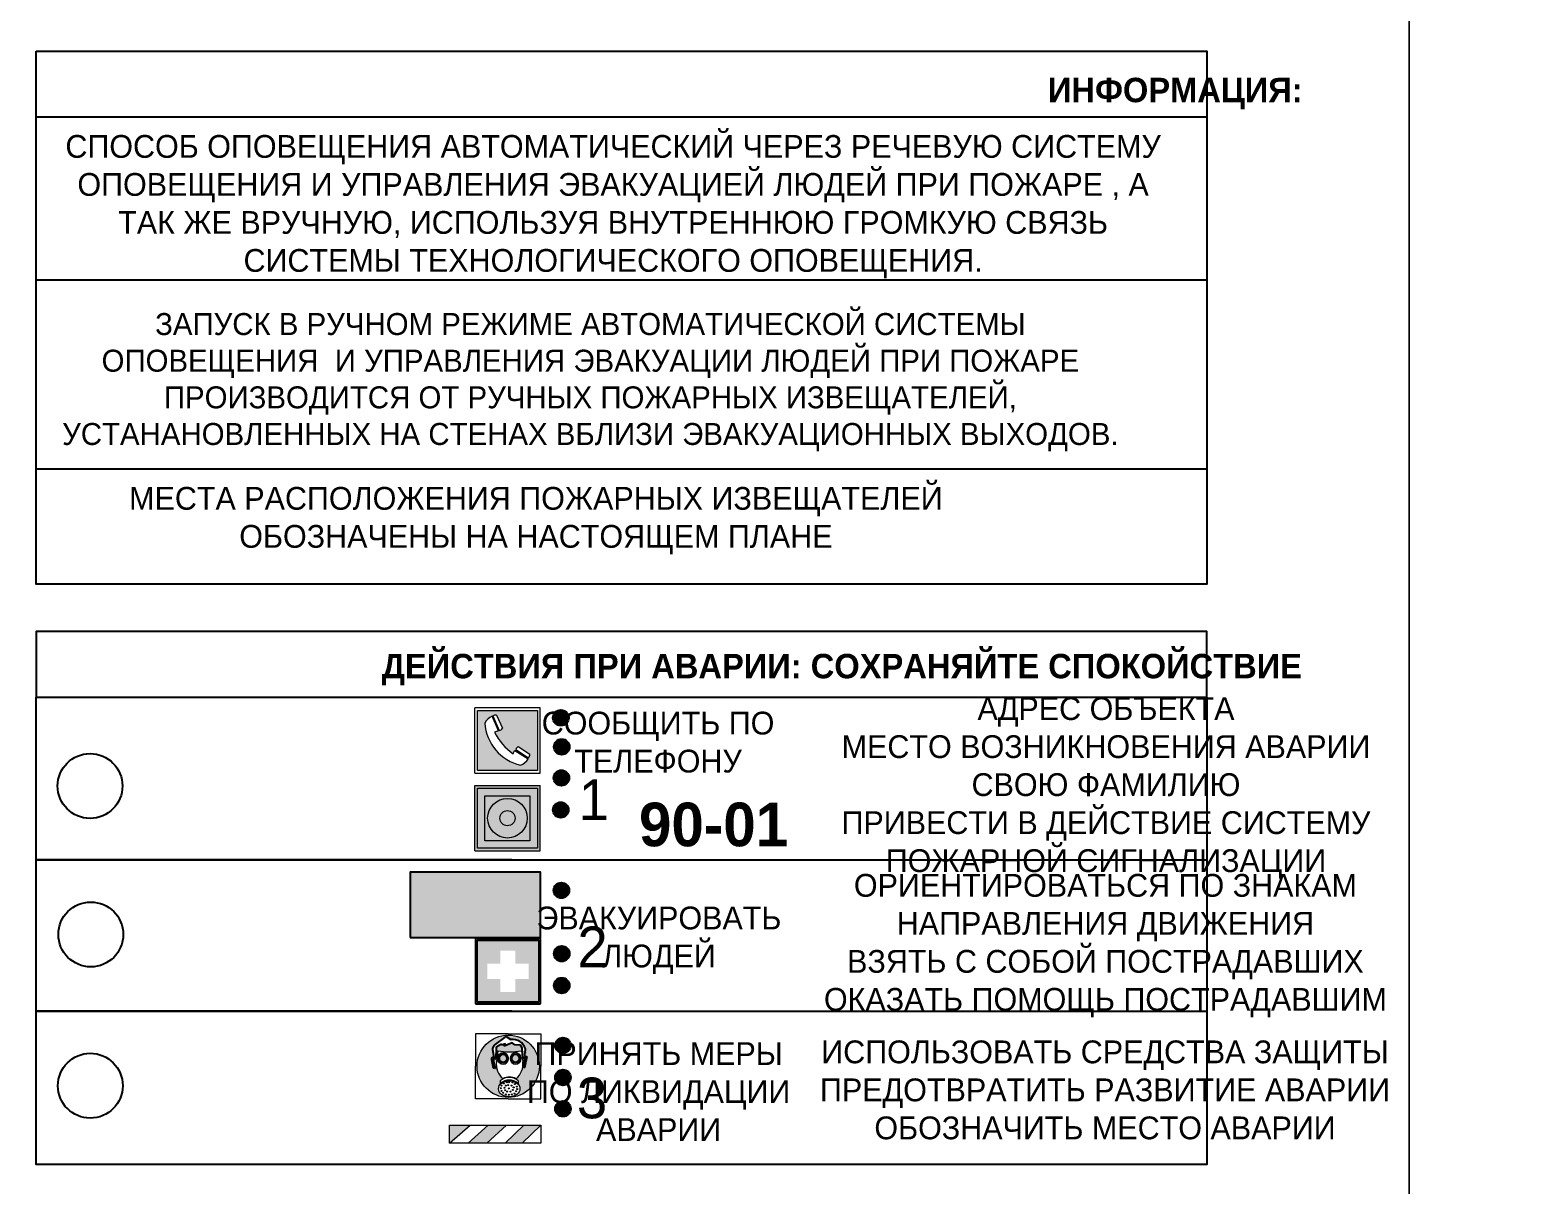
# Model space of a CAD drawing. Header units: millimetres. Extents: x 13810 to 67229, y 12374 to 21950.
# Drawn here: x 37015.7 to 37200, y 14648.2 to 14790 of the extents above; entities that cross this region are included whole.
import ezdxf

# ---------------------------------------------------------------- set-up
doc = ezdxf.new("R2010")
doc.units = ezdxf.units.MM
doc.styles.add('обычный', font='arial.ttf')

# ---------------------------------------------------------------- blocks, each defined once
blk = doc.blocks.new('A$C38D26F80')
h = blk.add_hatch(color=5)
h.dxf.hatch_style = 1
h.paths.add_polyline_path([(-8.77, -4.48, 1), (-0.19, -4.48, 1)])
h.paths.add_polyline_path([(-6.75, -3.58), (-6.75, -3.31), (-6.62, -3.22), (-6.5, -3.22), (-6.42, -3.3), (-6.39, -3.28), (-6.59, -2.23), (-6.59, -2.01), (-6.38, -1.58), (-4.76, -0.4), (-4.13, -0.79, -0.362848), (-2.1, -2.1, -0.201049), (-2.17, -2.48, 0.085434), (-2.26, -3.13), (-1.9, -3.16), (-2.25, -4.7), (-2.4, -4.59), (-2.43, -4.34), (-2.36, -4.34), (-2.14, -3.34), (-2.47, -3.42), (-2.58, -1.95), (-2.77, -1.58), (-3.58, -1.52), (-3.92, -1.26), (-5.05, -1.73), (-4.87, -1.39), (-5.41, -1.6), (-5.41, -1.46), (-6.13, -1.87), (-6.18, -3.5), (-6.56, -3.47), (-6.37, -4.59), (-6.16, -4.43), (-6.16, -4.66), (-6.36, -4.79), (-6.37, -4.8), (-6.51, -4.76)], flags=16)
h.paths.add_polyline_path([(-6.51, -4.76), (-6.36, -4.79), (-6.37, -4.8)], flags=0)
h.paths.add_polyline_path([(-5.92, -2.34, 0.089508), (-2.67, -2.35), (-2.48, -3.88, -0.268602), (-3.4, -6.18, 0.262449), (-5.2, -6.18, -0.268602), (-6.11, -3.88)], flags=16)
edge = h.paths.add_edge_path(flags=16)
edge.add_ellipse((-5.19, -3.41), major_axis=(0, 0.842), ratio=0.848992, start_angle=0, end_angle=360)
edge = h.paths.add_edge_path(flags=0)
edge.add_ellipse((-5.19, -3.39), major_axis=(0, 0.665), ratio=0.853798, start_angle=0, end_angle=360)
edge = h.paths.add_edge_path(flags=0)
edge.add_ellipse((-5.19, -3.4), major_axis=(0, 0.528), ratio=0.864094, start_angle=0, end_angle=360)
edge = h.paths.add_edge_path(flags=16)
edge.add_ellipse((-3.47, -3.4), major_axis=(0, 0.842), ratio=0.848992, start_angle=0, end_angle=360)
h.paths.add_polyline_path([(-3.13, -6.45), (-3.13, -6.84, 0.383174), (-5.57, -6.85), (-5.57, -6.49, -0.369952)], flags=16)
edge = h.paths.add_edge_path(flags=0)
edge.add_ellipse((-3.47, -3.39), major_axis=(0, 0.665), ratio=0.853798, start_angle=0, end_angle=360)
edge = h.paths.add_edge_path(flags=0)
edge.add_ellipse((-3.47, -3.4), major_axis=(0, 0.528), ratio=0.864094, start_angle=0, end_angle=360)
edge = h.paths.add_edge_path(flags=16)
edge.add_ellipse((-4.34, -7.57), major_axis=(-1.48, 0), ratio=0.744955, start_angle=0, end_angle=360)
h.paths.add_polyline_path([(-5.01, -6.85, -1), (-5.15, -6.85, -1)], flags=0)
h.paths.add_polyline_path([(-5.33, -7.14, -1), (-5.47, -7.14, -1)], flags=0)
h.paths.add_polyline_path([(-4.61, -6.71, -1), (-4.74, -6.71, -1)], flags=16)
h.paths.add_polyline_path([(-5.43, -7.51, -1), (-5.57, -7.51, -1)], flags=0)
h.paths.add_polyline_path([(-4.26, -6.67, -1), (-4.4, -6.67, -1)], flags=16)
h.paths.add_polyline_path([(-4.74, -7.14, -1), (-4.88, -7.14, -1)], flags=0)
h.paths.add_polyline_path([(-4.93, -7.43, -1), (-5.07, -7.43, -1)], flags=0)
h.paths.add_polyline_path([(-4.41, -7.07, -1), (-4.54, -7.07, -1)], flags=0)
h.paths.add_polyline_path([(-5.33, -7.87, -1), (-5.46, -7.87, -1)], flags=0)
h.paths.add_polyline_path([(-3.8, -6.71, -1), (-3.94, -6.71, -1)], flags=16)
h.paths.add_polyline_path([(-4.85, -7.78, -1), (-4.98, -7.78, -1)], flags=0)
h.paths.add_polyline_path([(-3.96, -7.14, -1), (-4.1, -7.14, -1)], flags=0)
h.paths.add_polyline_path([(-4.33, -7.53, -1), (-4.47, -7.53, -1)], flags=0)
h.paths.add_polyline_path([(-5.09, -8.12, -1), (-5.23, -8.12, -1)], flags=0)
h.paths.add_polyline_path([(-3.5, -6.94, -1), (-3.64, -6.94, -1)], flags=0)
h.paths.add_polyline_path([(-4.54, -7.97, -1), (-4.68, -7.97, -1)], flags=0)
h.paths.add_polyline_path([(-3.66, -7.39, -1), (-3.8, -7.39, -1)], flags=0)
h.paths.add_polyline_path([(-4.73, -8.35, -1), (-4.86, -8.35, -1)], flags=0)
h.paths.add_polyline_path([(-4.09, -7.96, -1), (-4.23, -7.96, -1)], flags=0)
h.paths.add_polyline_path([(-3.77, -7.74, -1), (-3.91, -7.74, -1)], flags=0)
h.paths.add_polyline_path([(-3.22, -7.27, -1), (-3.35, -7.27, -1)], flags=0)
h.paths.add_polyline_path([(-4.34, -8.4, -1), (-4.47, -8.4, -1)], flags=0)
h.paths.add_polyline_path([(-3.16, -7.61, -1), (-3.3, -7.61, -1)], flags=0)
h.paths.add_polyline_path([(-3.9, -8.35, -1), (-4.04, -8.35, -1)], flags=0)
h.paths.add_polyline_path([(-3.32, -7.91, -1), (-3.46, -7.91, -1)], flags=0)
h.paths.add_polyline_path([(-3.55, -8.23, -1), (-3.69, -8.23, -1)], flags=0)
at = {"color": 5, "lineweight": 5}
for p, q in [((-4.48, 0), (-8.96, 0)), ((-8.96, 0), (-8.96, -4.48)), ((-4.48, 0), (0, 0)), ((0, 0), (0, -4.48)), ((-6.59, -2.01), (-6.38, -1.58)), ((-6.59, -2.23), (-6.59, -2.01)), ((-6.38, -1.58), (-4.76, -0.4)), ((-6.13, -1.87), (-6.18, -3.5)), ((-5.41, -1.46), (-6.13, -1.87)), ((-4.87, -1.39), (-5.41, -1.6)), ((-5.41, -1.6), (-5.41, -1.46)), ((-3.92, -1.26), (-5.05, -1.73)), ((-5.05, -1.73), (-4.87, -1.39)), ((-4.76, -0.4), (-4.13, -0.79)), ((-3.58, -1.52), (-3.92, -1.26)), ((-2.77, -1.58), (-3.58, -1.52)), ((-2.58, -1.95), (-2.77, -1.58)), ((-2.47, -3.42), (-2.58, -1.95)), ((-6.75, -3.31), (-6.62, -3.22)), ((-6.75, -3.58), (-6.75, -3.31)), ((-6.51, -4.76), (-6.75, -3.58)), ((-6.62, -3.22), (-6.5, -3.22)), ((-6.39, -3.28), (-6.59, -2.23)), ((-6.18, -3.5), (-6.56, -3.47)), ((-6.56, -3.47), (-6.37, -4.59)), ((-6.5, -3.22), (-6.42, -3.3)), ((-6.42, -3.3), (-6.39, -3.28)), ((-5.92, -2.34), (-6.11, -3.88)), ((-2.67, -2.34), (-2.48, -3.88)), ((-2.14, -3.34), (-2.47, -3.42)), ((-2.36, -4.34), (-2.14, -3.34)), ((-1.9, -3.16), (-2.26, -3.13)), ((-2.25, -4.7), (-1.9, -3.16)), ((-8.96, -8.96), (-8.96, -4.48)), ((-6.37, -4.8), (-6.51, -4.76)), ((-6.37, -4.59), (-6.16, -4.43)), ((-6.16, -4.66), (-6.37, -4.8)), ((-6.16, -4.43), (-6.16, -4.66)), ((-2.43, -4.34), (-2.4, -4.59)), ((-2.43, -4.34), (-2.36, -4.34)), ((-2.4, -4.59), (-2.25, -4.7)), ((0, -8.96), (0, -4.48)), ((-5.57, -6.49), (-5.57, -6.85)), ((-3.13, -6.45), (-3.13, -6.84)), ((-4.48, -8.96), (-8.96, -8.96)), ((-4.48, -8.96), (0, -8.96))]:
    blk.add_line(p, q, dxfattribs=at)
at = {"color": 5}
for p, q in [((-6.59, -2.01), (-6.38, -1.58)), ((-6.59, -2.23), (-6.59, -2.01)), ((-6.38, -1.58), (-4.76, -0.4)), ((-6.13, -1.87), (-6.18, -3.5)), ((-5.41, -1.46), (-6.13, -1.87)), ((-4.87, -1.39), (-5.41, -1.6)), ((-5.41, -1.6), (-5.41, -1.46)), ((-3.92, -1.26), (-5.05, -1.73)), ((-5.05, -1.73), (-4.87, -1.39)), ((-4.76, -0.4), (-4.13, -0.79)), ((-3.58, -1.52), (-3.92, -1.26)), ((-2.77, -1.58), (-3.58, -1.52)), ((-2.58, -1.95), (-2.77, -1.58)), ((-2.47, -3.42), (-2.58, -1.95)), ((-6.75, -3.31), (-6.62, -3.22)), ((-6.75, -3.58), (-6.75, -3.31)), ((-6.51, -4.76), (-6.75, -3.58)), ((-6.62, -3.22), (-6.5, -3.22)), ((-6.39, -3.28), (-6.59, -2.23)), ((-6.18, -3.5), (-6.56, -3.47)), ((-6.56, -3.47), (-6.37, -4.59)), ((-6.5, -3.22), (-6.42, -3.3)), ((-6.42, -3.3), (-6.39, -3.28)), ((-2.14, -3.34), (-2.47, -3.42)), ((-2.36, -4.34), (-2.14, -3.34)), ((-2.26, -3.13), (-1.9, -3.16)), ((-1.9, -3.16), (-2.25, -4.7)), ((-6.37, -4.8), (-6.51, -4.76)), ((-6.36, -4.79), (-6.51, -4.76)), ((-6.37, -4.59), (-6.16, -4.43)), ((-6.16, -4.66), (-6.37, -4.8)), ((-6.16, -4.66), (-6.36, -4.79)), ((-6.16, -4.43), (-6.16, -4.66)), ((-2.4, -4.59), (-2.43, -4.34)), ((-2.43, -4.34), (-2.36, -4.34)), ((-2.25, -4.7), (-2.4, -4.59))]:
    blk.add_line(p, q, dxfattribs=at)
at = {"color": 5, "lineweight": 5}
for centre, radius in [((-4.48, -4.48), 4.29), ((-5.5, -7.51), 0.0678), ((-5.4, -7.14), 0.0678), ((-5.4, -7.87), 0.0678), ((-5.16, -8.12), 0.0678), ((-5.08, -6.85), 0.0678), ((-5, -7.43), 0.0678), ((-4.91, -7.78), 0.0678), ((-4.81, -7.14), 0.0678), ((-4.67, -6.71), 0.0678), ((-4.61, -7.97), 0.0678), ((-4.47, -7.07), 0.0678), ((-4.4, -7.53), 0.0678), ((-4.33, -6.67), 0.0678), ((-4.16, -7.96), 0.0678), ((-4.03, -7.14), 0.0678), ((-3.87, -6.71), 0.0678), ((-3.84, -7.74), 0.0678), ((-3.73, -7.39), 0.0678), ((-3.62, -8.23), 0.0678), ((-3.57, -6.94), 0.0678), ((-3.39, -7.91), 0.0678), ((-3.28, -7.27), 0.0678), ((-3.23, -7.61), 0.0678), ((-4.79, -8.35), 0.0678), ((-4.4, -8.4), 0.0678), ((-3.97, -8.35), 0.0678)]:
    blk.add_circle(centre, radius, dxfattribs=at)
at = {"color": 5}
for centre, radius, start, end in [((-3.89, -2.66), 1.88, 17.387, 97.1599), ((-0.35, -3.07), 1.91, 162.2553, 181.7878), ((-2.6, -2.2), 0.511, 326.3906, 11.8614)]:
    blk.add_arc(centre, radius, start, end, dxfattribs=at)
at = {"color": 5, "lineweight": 5}
for centre, radius, start, end in [((-3.66, -4.24), 2.47, 171.573, 231.7124), ((-4.28, 6.66), 9.15, 259.6987, 280.1569), ((-4.93, -4.24), 2.47, 308.2876, 8.427), ((-0.47, -3.05), 1.79, 161.5846, 182.4584), ((-2.6, -2.2), 0.513, 326.4781, 11.7739), ((-4.33, -7.88), 1.87, 50.358, 131.5662), ((-4.3, -7.78), 1.83, 60.5889, 119.4111), ((-4.34, -8.2), 1.82, 48.4943, 132.3565)]:
    blk.add_arc(centre, radius, start, end, dxfattribs=at)
for centre, major_axis, ratio in [((-5.19, -3.41), (0, 0.842), 0.848992), ((-5.19, -3.39), (0, 0.665), 0.853798), ((-5.19, -3.4), (0, 0.528), 0.864094), ((-3.47, -3.4), (0, 0.842), 0.848992), ((-3.47, -3.39), (0, 0.665), 0.853798), ((-3.47, -3.4), (0, 0.528), 0.864094), ((-4.34, -7.57), (-1.48, 0), 0.744955)]:
    blk.add_ellipse(centre, major_axis=major_axis, ratio=ratio, dxfattribs=at)
blk = doc.blocks.new('A$C47DD6509')
at = {"lineweight": 5}
for points in [[(-8.69, 0), (-11.19, 0), (-11.19, -2.22)], [(-4.22, 0), (-6.45, 0), (-8.91, -2.22), (-6.61, -2.22)], [(0, 0), (-2.09, 0), (-4.36, -2.22), (-2.29, -2.22)]]:
    blk.add_hatch(color=242, dxfattribs=at).paths.add_polyline_path(points)
at = {"color": 242, "lineweight": 5}
for p, q in [((-11.19, -2.22), (-8.69, 0)), ((-11.19, -2.22), (-11.19, 0)), ((-11.19, 0), (-8.69, 0)), ((-11.19, 0), (0, 0)), ((-8.91, -2.22), (-6.45, 0)), ((-6.61, -2.22), (-4.22, 0)), ((-4.36, -2.22), (-2.09, 0)), ((-2.29, -2.22), (0, 0)), ((0, 0), (0, -2.22)), ((0, -2.22), (-11.19, -2.22))]:
    blk.add_line(p, q, dxfattribs=at)
blk = doc.blocks.new('A$C32E8229D')
at = {"true_color": 0xffffff}
blk.add_hatch(color=7, dxfattribs=at).paths.add_polyline_path([(0, 0), (0, -8), (16, -8), (16, 0)])
h = blk.add_hatch(color=126)
h.paths.add_polyline_path([(0.2, -0.2), (15.8, -0.2), (15.8, -7.8), (0.2, -7.8)])
h.paths.add_polyline_path([(13.49, -2.05), (12.08, -2.05), (11.37, -2.63, 0.162397), (11.29, -2.84), (11.29, -3.63), (10.35, -3.63), (10.35, -4.05), (11.68, -4.05), (11.68, -3.48), (12.26, -4.28), (11.29, -5.1), (11.29, -6.78), (11.85, -6.78), (11.85, -5.44), (12.8, -4.64), (12.8, -5.94), (14.46, -5.94), (14.46, -5.39), (13.45, -5.39), (13.45, -3.97), (12.46, -2.59), (13.15, -2.59), (13.69, -3.34), (14.18, -3)], flags=16)
h.paths.add_polyline_path([(10.74, -1.82, 1), (11.8, -1.82, 1)], flags=16)
h.paths.add_polyline_path([(9.39, -3.59), (5.99, -3.59), (6.56, -3.03), (5.91, -3.03), (5.1, -3.83), (5.91, -4.64), (6.56, -4.64), (5.99, -4.09), (9.39, -4.09)], flags=16)
h.paths.add_polyline_path([(4.29, -1.08), (1.72, -1.08), (1.72, -6.6), (4.29, -6.6)], flags=16)
at = {"color": 126}
blk.add_lwpolyline([(16, -8), (0, -8), (0, 0), (16, 0)], close=True, dxfattribs=at)
blk = doc.blocks.new('A$C18900ED3')
h = blk.add_hatch(color=126)
h.paths.add_polyline_path([(-0.18, -0.18), (-7.02, -0.18), (-7.02, -7.02), (-0.18, -7.02)])
h.paths.add_polyline_path([(-5.89, -4.46), (-5.89, -2.77), (-4.46, -2.77), (-4.46, -1.31), (-2.77, -1.31), (-2.77, -2.77), (-1.33, -2.77), (-1.33, -4.46), (-2.77, -4.46), (-2.77, -5.89), (-4.46, -5.89), (-4.46, -4.46)], flags=16)
at = {"color": 126}
for p, q in [((-7.2, 0), (-7.2, -7.2)), ((0, 0), (-7.2, 0)), ((0, -7.2), (0, 0)), ((-7.02, -7.02), (-7.02, -0.18)), ((-7.02, -0.18), (-0.18, -0.18)), ((-0.18, -0.18), (-0.18, -7.02)), ((-7.2, -7.2), (0, -7.2)), ((-0.18, -7.02), (-7.02, -7.02))]:
    blk.add_line(p, q, dxfattribs=at)
blk = doc.blocks.new('A$C456E1F9C')
at = {"lineweight": 5}
h = blk.add_hatch(color=242, dxfattribs=at)
h.paths.add_polyline_path([(0.51, -1.47), (0.51, -13.26), (12.29, -13.26), (12.29, -1.47)])
h.paths.add_polyline_path([(5.42, -4.95, -0.254479), (4.78, -5.4), (3.52, -2.53, -0.209735), (4.23, -2.4)], flags=16)
h.paths.add_polyline_path([(8.53, -8.6), (10.87, -10.17), (10.54, -10.76), (8.03, -9.13, -0.192251)], flags=16)
h.paths.add_polyline_path([(4.61, -5.49, 0.005518), (3.87, -5.72, 0.128647), (7.49, -10.01, 0.00809), (7.83, -9.33), (10.47, -10.97, -0.16736), (8.99, -12.25, -0.327862), (1.95, -3.95, -0.166952), (3.36, -2.62)], flags=16)
at = {"color": 242, "lineweight": 5}
for p, q in [((0, -13.77), (0, -0.97)), ((12.8, -0.97), (0, -0.97)), ((4.61, -5.49), (3.36, -2.62)), ((3.52, -2.53), (4.78, -5.4)), ((4.23, -2.4), (5.42, -4.95)), ((12.8, -13.77), (12.8, -0.97)), ((10.81, -10.12), (8.53, -8.6)), ((7.83, -9.33), (10.47, -10.97)), ((8.03, -9.13), (10.54, -10.76)), ((10.54, -10.76), (10.8, -10.3)), ((10.8, -10.3), (10.81, -10.12)), ((0, -13.77), (12.8, -13.77))]:
    blk.add_line(p, q, dxfattribs=at)
blk.add_lwpolyline([(0.51, -1.47), (12.29, -1.47), (12.29, -13.26), (0.51, -13.26)], close=True, dxfattribs=at)
for centre, radius, start, end in [((4.59, -5.34), 2.99, 114.2845, 152.1974), ((4.02, -3.27), 0.891, 76.3284, 123.7092), ((11.12, -3.31), 9.19, 183.9915, 256.6009), ((14.98, -39.1), 35.17, 107.1487, 108.4135), ((13.86, -0.94), 11.08, 205.5536, 234.8762), ((4.68, -4.59), 0.824, 276.9621, 334.0723), ((8.94, -9.5), 0.989, 114.4092, 157.9388), ((-13.31, 0.8), 23.44, 332.5487, 334.4027), ((7.87, -9.46), 3, 291.9291, 329.9329)]:
    blk.add_arc(centre, radius, start, end, dxfattribs=at)
blk = doc.blocks.new('A$C54414219')
at = {"true_color": 0xffffff}
h = blk.add_hatch(color=7, dxfattribs=at)
h.paths.add_polyline_path([(2.39, -9.45), (2.39, -18.3), (11.23, -18.3), (11.23, -9.45)], flags=0)
h.paths.add_polyline_path([(10.71, -13.87, -1), (2.92, -13.87, -1)], flags=0)
h.paths.add_polyline_path([(8.3, -13.87, -1), (5.33, -13.87, -1)], flags=0)
h.paths.add_polyline_path([(0.41, -7.47), (0.41, -20.27), (13.21, -20.27), (13.21, -7.47)])
h.paths.add_polyline_path([(0.92, -19.77), (12.71, -19.77), (12.71, -7.98), (0.92, -7.98)], flags=16)
h.paths.add_polyline_path([(11.23, -9.45), (11.23, -18.3), (2.39, -18.3), (2.39, -9.45)], flags=0)
at = {"lineweight": 5}
h = blk.add_hatch(color=242, dxfattribs=at)
h.paths.add_polyline_path([(12.71, -7.98), (0.92, -7.98), (0.92, -19.77), (12.71, -19.77)])
h.paths.add_polyline_path([(11.23, -18.3), (2.39, -18.3), (2.39, -9.45), (11.23, -9.45)], flags=16)
h.paths.add_polyline_path([(10.71, -13.87, -1), (2.92, -13.87, -1)], flags=0)
h.paths.add_polyline_path([(8.3, -13.87, -1), (5.33, -13.87, -1)], flags=0)
at = {"true_color": 0xffffff}
h = blk.add_hatch(color=7, dxfattribs=at)
h.paths.add_polyline_path([(2.39, -9.45), (2.39, -18.3), (11.23, -18.3), (11.23, -9.45)])
h.paths.add_polyline_path([(10.71, -13.87, -1), (2.92, -13.87, -1)], flags=16)
h.paths.add_polyline_path([(8.3, -13.87, -1), (5.33, -13.87, -1)], flags=0)
at = {"lineweight": 5}
h = blk.add_hatch(color=242, dxfattribs=at)
h.paths.add_polyline_path([(2.92, -13.87, 1), (10.71, -13.87, 1)])
h.paths.add_polyline_path([(8.3, -13.87, -1), (5.33, -13.87, -1)], flags=16)
at = {"color": 242, "lineweight": 5}
for p, q in [((0.41, -20.27), (0.41, -7.47)), ((0.41, -7.47), (13.21, -7.47)), ((0.41, -7.47), (13.21, -7.47)), ((13.21, -20.27), (13.21, -7.47)), ((0.41, -20.27), (13.21, -20.27))]:
    blk.add_line(p, q, dxfattribs=at)
for points in [[(0.92, -7.98), (12.71, -7.98), (12.71, -19.77), (0.92, -19.77)], [(2.39, -9.45), (11.23, -9.45), (11.23, -18.3), (2.39, -18.3)]]:
    blk.add_lwpolyline(points, close=True, dxfattribs=at)
for radius in [3.89, 1.49]:
    blk.add_circle((6.81, -13.87), radius, dxfattribs=at)

msp = doc.modelspace()

# ---------------------------------------------------------------- hatches: boundary and pattern name
at = {"lineweight": 0}
h = msp.add_hatch(color=256, dxfattribs=at)
h.dxf.hatch_style = 1
h.paths.add_polyline_path([(37079.92, 14705.58, 1), (37081.85, 14705.58, 1)])
h = msp.add_hatch(color=256, dxfattribs=at)
h.dxf.hatch_style = 1
h.paths.add_polyline_path([(37080.02, 14702, 1), (37081.95, 14702, 1)])
h = msp.add_hatch(color=256, dxfattribs=at)
h.dxf.hatch_style = 1
h.paths.add_polyline_path([(37079.98, 14698.19, 1), (37081.92, 14698.19, 1)])
h = msp.add_hatch(color=256, dxfattribs=at)
h.dxf.hatch_style = 1
h.paths.add_polyline_path([(37079.9, 14694.26, 1), (37081.83, 14694.26, 1)])
h = msp.add_hatch(color=256, dxfattribs=at)
h.dxf.hatch_style = 1
h.paths.add_polyline_path([(37079.99, 14684.38, 1), (37081.92, 14684.38, 1)])
h = msp.add_hatch(color=256, dxfattribs=at)
h.dxf.hatch_style = 1
h.paths.add_polyline_path([(37080.03, 14676.6, 1), (37081.96, 14676.6, 1)])
h = msp.add_hatch(color=256, dxfattribs=at)
h.dxf.hatch_style = 1
h.paths.add_polyline_path([(37080.02, 14672.69, 1), (37081.95, 14672.69, 1)])
h = msp.add_hatch(color=256, dxfattribs=at)
h.dxf.hatch_style = 1
h.paths.add_polyline_path([(37080.18, 14665.34, 1), (37082.11, 14665.34, 1)])
h = msp.add_hatch(color=256, dxfattribs=at)
h.dxf.hatch_style = 1
h.paths.add_polyline_path([(37080.17, 14661.4, 1), (37082.1, 14661.4, 1)])
h = msp.add_hatch(color=256, dxfattribs=at)
h.dxf.hatch_style = 1
h.paths.add_polyline_path([(37080.17, 14657.56, 1), (37082.11, 14657.56, 1)])

# ---------------------------------------------------------------- linework, layer by layer
at = {"color": 126, "lineweight": 0, "true_color": 0x008754}
for points in [[(36585.05, 14942.64), (37185.05, 14942.64), (37185.05, 14547.64), (36585.05, 14547.64)], [(36585.05, 14942.64), (37185.05, 14942.64), (37185.05, 14547.64), (36585.05, 14547.64)], [(36585.05, 14942.64), (37185.05, 14942.64), (37185.05, 14547.64), (36585.05, 14547.64)], [(36585.05, 14942.64), (37185.05, 14942.64), (37185.05, 14547.64), (36585.05, 14547.64)], [(37185.05, 14942.64), (37785.05, 14942.64), (37785.05, 14547.64), (37185.05, 14547.64)], [(37185.05, 14942.64), (37785.05, 14942.64), (37785.05, 14547.64), (37185.05, 14547.64)], [(37185.05, 14942.64), (37785.05, 14942.64), (37785.05, 14547.64), (37185.05, 14547.64)], [(37185.05, 14942.64), (37785.05, 14942.64), (37785.05, 14547.64), (37185.05, 14547.64)]]:
    msp.add_lwpolyline(points, close=True, dxfattribs=at)
at = {"color": 0}
msp.add_lwpolyline([(37016.44, 14787.43), (37160.21, 14787.43), (37160.21, 14721.98), (37016.44, 14721.98)], close=True, dxfattribs=at)
for points in [[(37016.44, 14779.38), (37160.21, 14779.38)], [(37016.44, 14759.38), (37160.21, 14759.38)], [(37016.44, 14736.13), (37160.21, 14736.13)]]:
    msp.add_lwpolyline(points, dxfattribs=at)
for points in [[(37016.44, 14708.12), (37160.21, 14708.12), (37160.21, 14716.17), (37016.44, 14716.17)], [(37016.44, 14708.12), (37160.21, 14708.12), (37160.21, 14650.72), (37016.44, 14650.72)]]:
    msp.add_lwpolyline(points, close=True)
for points in [[(37074.86, 14688.13), (37016.44, 14688.13), (37160.21, 14688.13)], [(37074.86, 14669.55), (37016.44, 14669.55), (37160.21, 14669.55)]]:
    msp.add_lwpolyline(points)
for centre, radius in [((37080.88, 14705.58), 0.966), ((37080.99, 14702), 0.966), ((37023.07, 14697.2), 3.98), ((37080.95, 14698.19), 0.966), ((37080.87, 14694.26), 0.966), ((37080.95, 14684.38), 0.966), ((37023.16, 14678.97), 3.98), ((37080.99, 14676.6), 0.966), ((37080.99, 14672.69), 0.966), ((37081.14, 14665.34), 0.966), ((37023.1, 14660.39), 3.98), ((37081.14, 14661.4), 0.966), ((37081.14, 14657.56), 0.966)]:
    msp.add_circle(centre, radius)

# ---------------------------------------------------------------- block references
for name, p, xscale, yscale, zscale in [('A$C456E1F9C', (37070.33, 14707.4), 0.625, 0.625, 0.625), ('A$C54414219', (37070.07, 14701.91), 0.625, 0.625, 0.625), ('A$C18900ED3', (37078.39, 14678.45), 1.111111111007631, 1.111111111007631, 1.111111111007631), ('A$C38D26F80', (37078.42, 14666.78), 0.8928571427240968, 0.8928571427240968, 0.8928571427240968)]:
    msp.add_blockref(name, p, dxfattribs=dict(xscale=xscale, yscale=yscale, zscale=zscale))
at = {"xscale": -1}
msp.add_blockref('A$C32E8229D', (37078.39, 14686.6), dxfattribs=at)
at = {"color": 242, "true_color": 0xc1121c}
msp.add_blockref('A$C47DD6509', (37078.42, 14655.56), dxfattribs=at)

# ---------------------------------------------------------------- texts
at = {"lineweight": 0, "attachment_point": 5, "style": 'обычный'}
for s, insert, char_height, width in [('{\\fProxima Nova Rg|b1|i0|c204|p2;ИНФОРМАЦИЯ:\\H1.1997x; }', (37156.34, 14782.24), 3, 175.1736), ('{\\fProxima Nova Rg|b0|i0|c204|p2;СПОСОБ ОПОВЕЩЕНИЯ АВТОМАТИЧЕСКИЙ ЧЕРЕЗ РЕЧЕВУЮ СИСТЕМУ ОПОВЕЩЕНИЯ И УПРАВЛЕНИЯ ЭВАКУАЦИЕЙ ЛЮДЕЙ ПРИ ПОЖАРЕ , А ТАК ЖЕ ВРУЧНУЮ, ИСПОЛЬЗУЯ ВНУТРЕННЮЮ ГРОМКУЮ СВЯЗЬ СИСТЕМЫ ТЕХНОЛОГИЧЕСКОГО ОПОВЕЩЕНИЯ.}', (37087.3, 14768.34), 2.8, 137.0334), ('{\\fProxima Nova Rg|b0|i0|c204|p2;\\P\\pt8.1;ЗАПУСК В РУЧНОМ РЕЖИМЕ АВТОМАТИЧЕСКОЙ СИСТЕМЫ ОПОВЕЩЕНИЯ  И УПРАВЛЕНИЯ ЭВАКУАЦИИ ЛЮДЕЙ ПРИ ПОЖАРЕ ПРОИЗВОДИТСЯ ОТ РУЧНЫХ ПОЖАРНЫХ ИЗВЕЩАТЕЛЕЙ, УСТАНАНОВЛЕННЫХ НА СТЕНАХ ВБЛИЗИ ЭВАКУАЦИОННЫХ ВЫХОДОВ. }', (37084.51, 14749.04), 2.7, 131.4512), ('\\pt8.4;{\\fProxima Nova Rg|b0|i0|c204|p2;\\PМЕСТА РАСПОЛОЖЕНИЯ ПОЖАРНЫХ ИЗВЕЩАТЕЛЕЙ ОБОЗНАЧЕНЫ НА НАСТОЯЩЕМ ПЛАНЕ}', (37077.82, 14732.12), 2.8, 118.5618), ('{\\fProxima Nova Rg|b1|i0|c204|p2;ДЕЙСТВИЯ ПРИ АВАРИИ: СОХРАНЯЙТЕ СПОКОЙСТВИЕ\\H1.6644x; }', (37115.39, 14711.49), 3, 175.1736), ('\\pi-8.4,l8.4,t8.4;{\\fProxima Nova Rg|b0|i0|c204|p2;АДРЕС ОБЪЕКТА\\PМЕСТО ВОЗНИКНОВЕНИЯ АВАРИИ\\PСВОЮ ФАМИЛИЮ\\PПРИВЕСТИ В ДЕЙСТВИЕ СИСТЕМУ \\PПОЖАРНОЙ СИГНАЛИЗАЦИИ}', (37147.83, 14696.96), 2.8, 126.6484), ('{\\fProxima Nova Rg|b0|i0|c204|p2;СООБЩИТЬ ПО \\PТЕЛЕФОНУ}', (37092.82, 14702.57), 2.8, 126.6484), ('{\\fProxima Nova Rg|b0|i0|c204|p2;1\\H1.1667x; }', (37084.93, 14695.51), 5, 126.6484), ('{\\fProxima Nova Rg|b1|i0|c204|p2;\\H1.0714x;90-01\\fProxima Nova Rg|b0|i0|c204|p2;\\H0.93331x; \\H1.3449x; }', (37099.64, 14692.44), 5, 126.6484), ('\\pi-8.4,l8.4,t8.4;{\\fProxima Nova Rg|b0|i0|c204|p2;ОРИЕНТИРОВАТЬСЯ ПО ЗНАКАМ \\PНАПРАВЛЕНИЯ ДВИЖЕНИЯ\\PВЗЯТЬ С СОБОЙ ПОСТРАДАВШИХ\\PОКАЗАТЬ ПОМОЩЬ ПОСТРАДАВШИМ}', (37147.76, 14677.59), 2.8, 126.6484), ('{\\fProxima Nova Rg|b0|i0|c204|p2;ЭВАКУИРОВАТЬ \\PЛЮДЕЙ}', (37092.93, 14678.25), 2.8, 126.6484), ('{\\fProxima Nova Rg|b0|i0|c204|p2;2\\H1.1967x; }', (37084.78, 14677.43), 5, 126.6484), ('{\\fProxima Nova Rg|b0|i0|c204|p2;ПРИНЯТЬ МЕРЫ \\PПО ЛИКВИДАЦИИ \\PАВАРИИ}', (37092.89, 14659.67), 2.8, 126.6484), ('\\pi-8.4,l8.4,t8.4;{\\fProxima Nova Rg|b0|i0|c204|p2;ИСПОЛЬЗОВАТЬ СРЕДСТВА ЗАЩИТЫ \\PПРЕДОТВРАТИТЬ РАЗВИТИЕ АВАРИИ\\PОБОЗНАЧИТЬ МЕСТО АВАРИИ}', (37147.71, 14659.86), 2.8, 126.6484), ('{\\fProxima Nova Rg|b0|i0|c204|p2;3\\H1.1967x; }', (37084.71, 14658.85), 5, 126.6484)]:
    msp.add_mtext(s, dxfattribs=dict(at, insert=insert, char_height=char_height, width=width))

doc.saveas('drawing.dxf')
